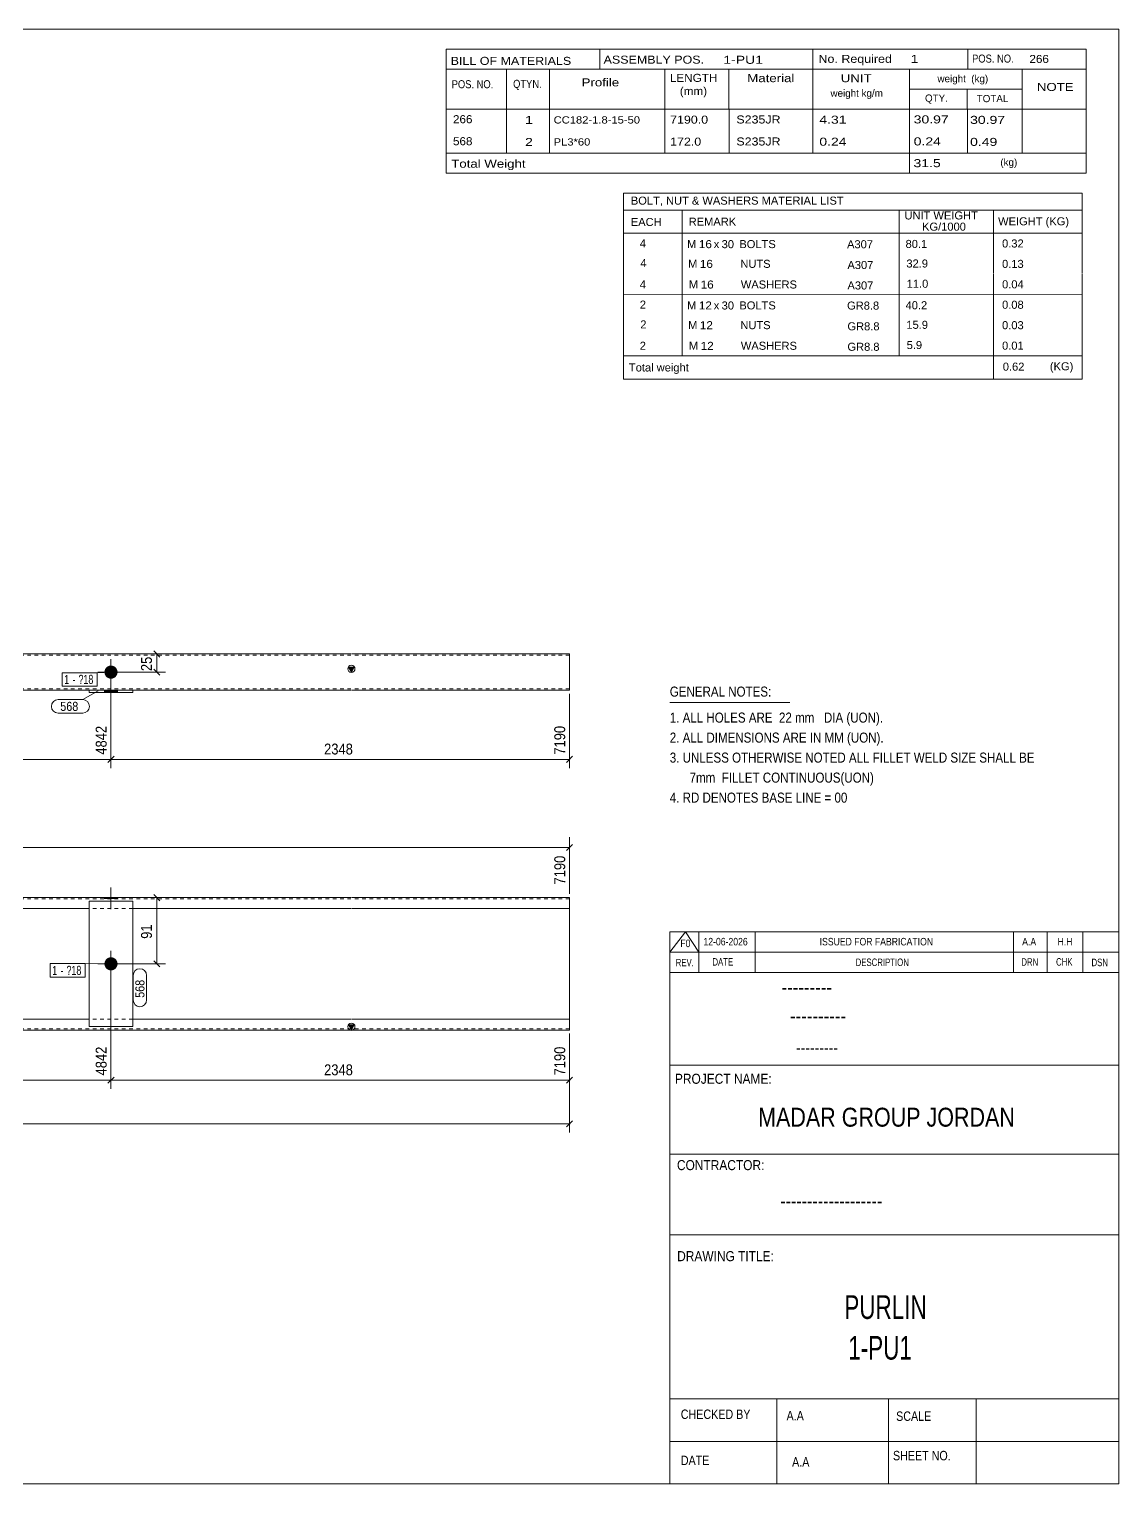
# Model space of a CAD drawing. Header units: millimetres. Extents: x 2 to 579, y 1 to 405.
# Drawn here: x 279.3 to 579, y 5 to 405 of the extents above; entities that cross this region are included whole.
import ezdxf

# ---------------------------------------------------------------- set-up
doc = ezdxf.new("R2010")
doc.units = ezdxf.units.MM
doc.linetypes.add('XKITLINE00', pattern=[0])
doc.linetypes.add('XKITLINE01', pattern=[4, 1, -1, 1, -1])
for name, color, linetype, lineweight in [('Bolt', 3, 'Continuous', 0), ('BoltMark', 7, 'Continuous', 0), ('Dimensions', 7, 'Continuous', 0), ('DrawingSheet', 5, 'Continuous', 0), ('OtherObjectType', 7, 'Continuous', 0), ('Part', 2, 'Continuous', 0), ('PartMark', 7, 'Continuous', 0)]:
    doc.layers.add(name, color=color, linetype=linetype, lineweight=lineweight)
doc.styles.add('@ARIAL_UNICODE_MS_BOLD', font='ARIAL.TTF')
doc.styles.add('ARIAL', font='ARIAL.TTF')
doc.styles.add('ARIAL_NARROW', font='ARIALN.TTF')
doc.styles.add('COMIC_SANS_MS_BOLD', font='COMICBD.TTF')
doc.styles.add('SWIS721_EX_BT', font='ARIAL.TTF')
doc.styles.add('SWISSE', font='ARIAL.TTF')

# ---------------------------------------------------------------- blocks, each defined once
blk = doc.blocks.new('*A1')
at = {"layer": 'Bolt'}
blk.add_hatch(color=3, dxfattribs=at).paths.add_polyline_path([(300.04, 165.84), (300.04, 166.2), (303.64, 166.2), (303.64, 165.84)], flags=17)
at = {"layer": 'Bolt', "color": 3, "linetype": 'XKITLINE00', "lineweight": 0}
for p, q in [((301.84, 169.02), (301.84, 163.02)), ((300.04, 166.2), (300.04, 165.84)), ((303.64, 166.2), (303.64, 165.84))]:
    blk.add_line(p, q, dxfattribs=at)
blk = doc.blocks.new('*A5')
at = {"layer": 'Bolt'}
blk.add_hatch(color=3, dxfattribs=at).paths.add_polyline_path([(303.64, 147.96), (303.64, 147.91), (303.64, 147.87), (303.64, 147.82), (303.63, 147.78), (303.62, 147.74), (303.62, 147.69), (303.61, 147.65), (303.6, 147.61), (303.59, 147.56), (303.58, 147.52), (303.57, 147.48), (303.55, 147.44), (303.54, 147.39), (303.52, 147.35), (303.51, 147.31), (303.49, 147.27), (303.47, 147.23), (303.45, 147.19), (303.43, 147.15), (303.41, 147.11), (303.39, 147.07), (303.36, 147.04), (303.34, 147), (303.32, 146.96), (303.29, 146.93), (303.26, 146.89), (303.24, 146.86), (303.21, 146.82), (303.18, 146.79), (303.15, 146.76), (303.12, 146.73), (303.09, 146.7), (303.05, 146.67), (303.02, 146.64), (302.99, 146.61), (302.95, 146.58), (302.92, 146.55), (302.88, 146.53), (302.84, 146.5), (302.81, 146.48), (302.77, 146.46), (302.73, 146.43), (302.69, 146.41), (302.65, 146.39), (302.61, 146.37), (302.57, 146.35), (302.53, 146.34), (302.49, 146.32), (302.45, 146.31), (302.41, 146.29), (302.37, 146.28), (302.32, 146.27), (302.28, 146.25), (302.24, 146.24), (302.2, 146.23), (302.15, 146.23), (302.11, 146.22), (302.06, 146.21), (302.02, 146.21), (301.98, 146.2), (301.93, 146.2), (301.89, 146.2), (301.84, 146.2), (301.8, 146.2), (301.76, 146.2), (301.71, 146.2), (301.67, 146.21), (301.62, 146.21), (301.58, 146.22), (301.54, 146.23), (301.49, 146.23), (301.45, 146.24), (301.41, 146.25), (301.36, 146.27), (301.32, 146.28), (301.28, 146.29), (301.24, 146.31), (301.2, 146.32), (301.16, 146.34), (301.11, 146.35), (301.07, 146.37), (301.03, 146.39), (301, 146.41), (300.96, 146.43), (300.92, 146.46), (300.88, 146.48), (300.84, 146.5), (300.81, 146.53), (300.77, 146.55), (300.74, 146.58), (300.7, 146.61), (300.67, 146.64), (300.64, 146.67), (300.6, 146.7), (300.57, 146.73), (300.54, 146.76), (300.51, 146.79), (300.48, 146.82), (300.45, 146.86), (300.42, 146.89), (300.4, 146.93), (300.37, 146.96), (300.35, 147), (300.32, 147.04), (300.3, 147.07), (300.28, 147.11), (300.26, 147.15), (300.24, 147.19), (300.22, 147.23), (300.2, 147.27), (300.18, 147.31), (300.16, 147.35), (300.15, 147.39), (300.13, 147.44), (300.12, 147.48), (300.11, 147.52), (300.1, 147.56), (300.09, 147.61), (300.08, 147.65), (300.07, 147.69), (300.06, 147.74), (300.06, 147.78), (300.05, 147.82), (300.05, 147.87), (300.05, 147.91), (300.04, 147.96), (300.04, 148), (300.04, 148.04), (300.05, 148.09), (300.05, 148.13), (300.05, 148.18), (300.06, 148.22), (300.06, 148.26), (300.07, 148.31), (300.08, 148.35), (300.09, 148.39), (300.1, 148.44), (300.11, 148.48), (300.12, 148.52), (300.13, 148.56), (300.15, 148.61), (300.16, 148.65), (300.18, 148.69), (300.2, 148.73), (300.22, 148.77), (300.24, 148.81), (300.26, 148.85), (300.28, 148.89), (300.3, 148.93), (300.32, 148.96), (300.35, 149), (300.37, 149.04), (300.4, 149.07), (300.42, 149.11), (300.45, 149.14), (300.48, 149.18), (300.51, 149.21), (300.54, 149.24), (300.57, 149.27), (300.6, 149.3), (300.64, 149.33), (300.67, 149.36), (300.7, 149.39), (300.74, 149.42), (300.77, 149.45), (300.81, 149.47), (300.84, 149.5), (300.88, 149.52), (300.92, 149.54), (300.96, 149.57), (301, 149.59), (301.03, 149.61), (301.07, 149.63), (301.11, 149.65), (301.16, 149.66), (301.2, 149.68), (301.24, 149.69), (301.28, 149.71), (301.32, 149.72), (301.36, 149.73), (301.41, 149.75), (301.45, 149.76), (301.49, 149.77), (301.54, 149.77), (301.58, 149.78), (301.62, 149.79), (301.67, 149.79), (301.71, 149.8), (301.76, 149.8), (301.8, 149.8), (301.84, 149.8), (301.89, 149.8), (301.93, 149.8), (301.98, 149.8), (302.02, 149.79), (302.06, 149.79), (302.11, 149.78), (302.15, 149.77), (302.2, 149.77), (302.24, 149.76), (302.28, 149.75), (302.32, 149.73), (302.37, 149.72), (302.41, 149.71), (302.45, 149.69), (302.49, 149.68), (302.53, 149.66), (302.57, 149.65), (302.61, 149.63), (302.65, 149.61), (302.69, 149.59), (302.73, 149.57), (302.77, 149.54), (302.81, 149.52), (302.84, 149.5), (302.88, 149.47), (302.92, 149.45), (302.95, 149.42), (302.99, 149.39), (303.02, 149.36), (303.05, 149.33), (303.09, 149.3), (303.12, 149.27), (303.15, 149.24), (303.18, 149.21), (303.21, 149.18), (303.24, 149.14), (303.26, 149.11), (303.29, 149.07), (303.32, 149.04), (303.34, 149), (303.36, 148.96), (303.39, 148.93), (303.41, 148.89), (303.43, 148.85), (303.45, 148.81), (303.47, 148.77), (303.49, 148.73), (303.51, 148.69), (303.52, 148.65), (303.54, 148.61), (303.55, 148.56), (303.57, 148.52), (303.58, 148.48), (303.59, 148.44), (303.6, 148.39), (303.61, 148.35), (303.62, 148.31), (303.62, 148.26), (303.63, 148.22), (303.64, 148.18), (303.64, 148.13), (303.64, 148.09), (303.64, 148.04), (303.64, 148)], flags=17)
at = {"layer": 'Bolt', "color": 3, "linetype": 'XKITLINE00', "lineweight": 0}
for p, q in [((305.44, 148), (298.24, 148)), ((301.84, 151.6), (301.84, 144.4))]:
    blk.add_line(p, q, dxfattribs=at)
blk = doc.blocks.new('*A6')
at = {"layer": 'Part'}
blk.add_hatch(color=2, dxfattribs=at).paths.add_polyline_path([(367.14, 131.2), (368.74, 131.2), (367.94, 129.8)], flags=17)
at = {"layer": 'Part', "color": 2, "linetype": 'XKITLINE00', "lineweight": 0}
for p, q in [((34.45, 129.8), (34.45, 166.2)), ((103.64, 166.2), (34.45, 166.2)), ((235.74, 166.2), (103.74, 166.2)), ((367.84, 166.2), (235.84, 166.2)), ((427.94, 166.2), (367.94, 166.2)), ((427.94, 129.8), (427.94, 166.2)), ((103.64, 163.2), (34.45, 163.2)), ((163.74, 163.2), (103.74, 163.2)), ((235.74, 163.2), (175.74, 163.2)), ((295.84, 163.2), (235.84, 163.2)), ((367.84, 163.2), (307.84, 163.2)), ((427.94, 163.2), (367.94, 163.2)), ((103.64, 132.8), (34.45, 132.8)), ((163.74, 132.8), (103.74, 132.8)), ((235.74, 132.8), (175.74, 132.8)), ((295.84, 132.8), (235.84, 132.8)), ((367.84, 132.8), (307.84, 132.8)), ((427.94, 132.8), (367.94, 132.8)), ((103.64, 129.8), (34.45, 129.8)), ((235.74, 129.8), (103.74, 129.8)), ((367.84, 129.8), (235.84, 129.8)), ((367.94, 129.8), (367.14, 131.2)), ((367.14, 131.2), (368.74, 131.2)), ((368.74, 131.2), (367.94, 129.8)), ((427.94, 129.8), (367.94, 129.8))]:
    blk.add_line(p, q, dxfattribs=at)
at = {"layer": 'Part', "color": 7, "linetype": 'XKITLINE01', "lineweight": 0}
for p, q in [((103.64, 165.84), (34.45, 165.84)), ((235.74, 165.84), (103.74, 165.84)), ((367.84, 165.84), (235.84, 165.84)), ((427.94, 165.84), (367.94, 165.84)), ((175.74, 163.2), (163.74, 163.2)), ((307.84, 163.2), (295.84, 163.2)), ((175.74, 132.8), (163.74, 132.8)), ((307.84, 132.8), (295.84, 132.8)), ((103.64, 130.16), (34.45, 130.16)), ((235.74, 130.16), (103.74, 130.16)), ((367.84, 130.16), (235.84, 130.16)), ((427.94, 130.16), (367.94, 130.16))]:
    blk.add_line(p, q, dxfattribs=at)
at = {"layer": 'Part', "color": 2, "linetype": 'XKITLINE00', "lineweight": 0}
blk.add_circle((367.94, 130.7), 1, dxfattribs=at)
blk = doc.blocks.new('*A8')
at = {"layer": 'Part', "color": 2, "linetype": 'XKITLINE00', "lineweight": 0}
for p, q in [((295.84, 165.2), (295.84, 130.8)), ((307.84, 165.2), (295.84, 165.2)), ((307.84, 130.8), (307.84, 165.2)), ((295.84, 130.8), (307.84, 130.8))]:
    blk.add_line(p, q, dxfattribs=at)
blk = doc.blocks.new('*A9')
at = {"layer": 'Bolt'}
blk.add_hatch(color=3, dxfattribs=at).paths.add_polyline_path([(300.04, 228.24), (300.05, 228.29), (300.05, 228.33), (300.05, 228.38), (300.06, 228.42), (300.06, 228.46), (300.07, 228.51), (300.08, 228.55), (300.09, 228.59), (300.1, 228.64), (300.11, 228.68), (300.12, 228.72), (300.13, 228.76), (300.15, 228.81), (300.16, 228.85), (300.18, 228.89), (300.2, 228.93), (300.22, 228.97), (300.24, 229.01), (300.26, 229.05), (300.28, 229.09), (300.3, 229.13), (300.32, 229.16), (300.35, 229.2), (300.37, 229.24), (300.4, 229.27), (300.42, 229.31), (300.45, 229.34), (300.48, 229.38), (300.51, 229.41), (300.54, 229.44), (300.57, 229.47), (300.6, 229.5), (300.64, 229.53), (300.67, 229.56), (300.7, 229.59), (300.74, 229.62), (300.77, 229.65), (300.81, 229.67), (300.84, 229.7), (300.88, 229.72), (300.92, 229.74), (300.96, 229.77), (301, 229.79), (301.03, 229.81), (301.07, 229.83), (301.11, 229.85), (301.16, 229.86), (301.2, 229.88), (301.24, 229.9), (301.28, 229.91), (301.32, 229.92), (301.36, 229.94), (301.41, 229.95), (301.45, 229.96), (301.49, 229.97), (301.54, 229.97), (301.58, 229.98), (301.62, 229.99), (301.67, 229.99), (301.71, 230), (301.76, 230), (301.8, 230), (301.84, 230), (301.89, 230), (301.93, 230), (301.98, 230), (302.02, 229.99), (302.06, 229.99), (302.11, 229.98), (302.15, 229.97), (302.2, 229.97), (302.24, 229.96), (302.28, 229.95), (302.32, 229.94), (302.37, 229.92), (302.41, 229.91), (302.45, 229.9), (302.49, 229.88), (302.53, 229.86), (302.57, 229.85), (302.61, 229.83), (302.65, 229.81), (302.69, 229.79), (302.73, 229.77), (302.77, 229.74), (302.81, 229.72), (302.84, 229.7), (302.88, 229.67), (302.92, 229.65), (302.95, 229.62), (302.99, 229.59), (303.02, 229.56), (303.05, 229.53), (303.09, 229.5), (303.12, 229.47), (303.15, 229.44), (303.18, 229.41), (303.21, 229.38), (303.24, 229.34), (303.26, 229.31), (303.29, 229.27), (303.32, 229.24), (303.34, 229.2), (303.36, 229.16), (303.39, 229.13), (303.41, 229.09), (303.43, 229.05), (303.45, 229.01), (303.47, 228.97), (303.49, 228.93), (303.51, 228.89), (303.52, 228.85), (303.54, 228.81), (303.55, 228.76), (303.57, 228.72), (303.58, 228.68), (303.59, 228.64), (303.6, 228.59), (303.61, 228.55), (303.62, 228.51), (303.62, 228.46), (303.63, 228.42), (303.64, 228.38), (303.64, 228.33), (303.64, 228.29), (303.64, 228.24), (303.64, 228.2), (303.64, 228.16), (303.64, 228.11), (303.64, 228.07), (303.64, 228.02), (303.63, 227.98), (303.62, 227.94), (303.62, 227.89), (303.61, 227.85), (303.6, 227.81), (303.59, 227.76), (303.58, 227.72), (303.57, 227.68), (303.55, 227.64), (303.54, 227.59), (303.52, 227.55), (303.51, 227.51), (303.49, 227.47), (303.47, 227.43), (303.45, 227.39), (303.43, 227.35), (303.41, 227.31), (303.39, 227.27), (303.36, 227.24), (303.34, 227.2), (303.32, 227.16), (303.29, 227.13), (303.26, 227.09), (303.24, 227.06), (303.21, 227.02), (303.18, 226.99), (303.15, 226.96), (303.12, 226.93), (303.09, 226.9), (303.05, 226.87), (303.02, 226.84), (302.99, 226.81), (302.95, 226.78), (302.92, 226.75), (302.88, 226.73), (302.84, 226.7), (302.81, 226.68), (302.77, 226.66), (302.73, 226.63), (302.69, 226.61), (302.65, 226.59), (302.61, 226.57), (302.57, 226.55), (302.53, 226.54), (302.49, 226.52), (302.45, 226.51), (302.41, 226.49), (302.37, 226.48), (302.32, 226.47), (302.28, 226.45), (302.24, 226.44), (302.2, 226.43), (302.15, 226.43), (302.11, 226.42), (302.06, 226.41), (302.02, 226.41), (301.98, 226.41), (301.93, 226.4), (301.89, 226.4), (301.84, 226.4), (301.8, 226.4), (301.76, 226.4), (301.71, 226.41), (301.67, 226.41), (301.62, 226.41), (301.58, 226.42), (301.54, 226.43), (301.49, 226.43), (301.45, 226.44), (301.41, 226.45), (301.36, 226.47), (301.32, 226.48), (301.28, 226.49), (301.24, 226.51), (301.2, 226.52), (301.16, 226.54), (301.11, 226.55), (301.07, 226.57), (301.03, 226.59), (301, 226.61), (300.96, 226.63), (300.92, 226.66), (300.88, 226.68), (300.84, 226.7), (300.81, 226.73), (300.77, 226.75), (300.74, 226.78), (300.7, 226.81), (300.67, 226.84), (300.64, 226.87), (300.6, 226.9), (300.57, 226.93), (300.54, 226.96), (300.51, 226.99), (300.48, 227.02), (300.45, 227.06), (300.42, 227.09), (300.4, 227.13), (300.37, 227.16), (300.35, 227.2), (300.32, 227.24), (300.3, 227.27), (300.28, 227.31), (300.26, 227.35), (300.24, 227.39), (300.22, 227.43), (300.2, 227.47), (300.18, 227.51), (300.16, 227.55), (300.15, 227.59), (300.13, 227.64), (300.12, 227.68), (300.11, 227.72), (300.1, 227.76), (300.09, 227.81), (300.08, 227.85), (300.07, 227.89), (300.06, 227.94), (300.06, 227.98), (300.05, 228.02), (300.05, 228.07), (300.05, 228.11), (300.04, 228.16), (300.04, 228.2)], flags=17)
at = {"layer": 'Bolt', "color": 3, "linetype": 'XKITLINE00', "lineweight": 0}
for p, q in [((305.44, 228.2), (298.24, 228.2)), ((301.84, 224.6), (301.84, 231.8))]:
    blk.add_line(p, q, dxfattribs=at)
blk = doc.blocks.new('*A13')
at = {"layer": 'Bolt'}
blk.add_hatch(color=3, dxfattribs=at).paths.add_polyline_path([(300.04, 222.6), (300.04, 223.2), (303.64, 223.2), (303.64, 222.6)], flags=17)
at = {"layer": 'Bolt', "color": 3, "linetype": 'XKITLINE00', "lineweight": 0}
for p, q in [((301.84, 225.9), (301.84, 219.9)), ((300.04, 223.2), (300.04, 222.6)), ((303.64, 223.2), (303.64, 222.6))]:
    blk.add_line(p, q, dxfattribs=at)
blk = doc.blocks.new('*A14')
at = {"layer": 'Part'}
blk.add_hatch(color=2, dxfattribs=at).paths.add_polyline_path([(367.14, 229.6), (368.74, 229.6), (367.94, 228.2)], flags=17)
at = {"layer": 'Part', "color": 2, "linetype": 'XKITLINE00', "lineweight": 0}
for p, q in [((34.45, 223.2), (34.45, 233.2)), ((34.45, 233.2), (103.64, 233.2)), ((103.74, 233.2), (235.74, 233.2)), ((235.84, 233.2), (367.84, 233.2)), ((367.94, 233.2), (427.94, 233.2)), ((427.94, 233.2), (427.94, 223.2)), ((367.94, 228.2), (367.14, 229.6)), ((367.14, 229.6), (368.74, 229.6)), ((368.74, 229.6), (367.94, 228.2)), ((103.64, 223.2), (34.45, 223.2)), ((235.74, 223.2), (103.74, 223.2)), ((367.84, 223.2), (235.84, 223.2)), ((427.94, 223.2), (367.94, 223.2))]:
    blk.add_line(p, q, dxfattribs=at)
at = {"layer": 'Part', "color": 7, "linetype": 'XKITLINE01', "lineweight": 0}
for p, q in [((103.64, 232.84), (34.45, 232.84)), ((235.74, 232.84), (103.74, 232.84)), ((367.84, 232.84), (235.84, 232.84)), ((427.94, 232.84), (367.94, 232.84)), ((103.64, 223.56), (34.45, 223.56)), ((235.74, 223.56), (103.74, 223.56)), ((367.84, 223.56), (235.84, 223.56)), ((427.94, 223.56), (367.94, 223.56))]:
    blk.add_line(p, q, dxfattribs=at)
at = {"layer": 'Part', "color": 2, "linetype": 'XKITLINE00', "lineweight": 0}
blk.add_circle((367.94, 229.1), 1, dxfattribs=at)
blk = doc.blocks.new('*A16')
at = {"layer": 'Part', "color": 2, "linetype": 'XKITLINE00', "lineweight": 0}
for p, q in [((295.84, 222.6), (295.84, 223.2)), ((307.84, 222.6), (295.84, 222.6)), ((307.84, 223.2), (307.84, 222.6))]:
    blk.add_line(p, q, dxfattribs=at)
at = {"layer": 'Part', "color": 7, "linetype": 'XKITLINE01', "lineweight": 0}
blk.add_line((295.84, 223.2), (307.84, 223.2), dxfattribs=at)
blk = doc.blocks.new('*A17')
at = {"layer": 'DrawingSheet', "color": 5, "linetype": 'XKITLINE00', "lineweight": 0}
for p, q in [((579, 405), (5, 405)), ((5, 405), (5, 5)), ((579, 5), (579, 405)), ((5, 5), (579, 5))]:
    blk.add_line(p, q, dxfattribs=at)
at = {"layer": 'DrawingSheet', "color": 5, "style": 'ARIAL', "width": 0.85}
blk.add_text('Tekla structures', height=2, rotation=90, dxfattribs=at).set_placement((4.5, 5.5))
blk = doc.blocks.new('*A18')
at = {"layer": 'OtherObjectType', "color": 7, "linetype": 'XKITLINE00', "lineweight": 0}
for p, q in [((442.76, 359.9), (442.75, 348.9)), ((442.76, 359.9), (568.88, 359.9)), ((568.88, 359.9), (568.88, 348.9)), ((442.75, 355.25), (568.88, 355.25)), ((458.87, 355.26), (458.87, 348.9)), ((518.57, 355.26), (518.57, 348.9)), ((544.47, 355.24), (544.47, 348.9)), ((442.76, 348.87), (442.76, 343.37)), ((442.77, 348.9), (568.88, 348.9)), ((458.92, 348.9), (458.92, 343.28)), ((518.57, 348.9), (518.57, 343.28)), ((544.5, 348.9), (544.5, 343.4)), ((568.88, 348.9), (568.88, 343.4)), ((442.79, 343.28), (442.79, 337.67)), ((458.95, 343.28), (458.95, 337.66)), ((518.57, 343.28), (518.57, 337.66)), ((544.5, 343.28), (544.5, 337.78)), ((568.88, 343.28), (568.88, 337.78)), ((442.79, 337.65), (442.79, 332.08)), ((458.95, 337.66), (458.95, 332.04)), ((518.57, 337.66), (518.57, 332.04)), ((544.5, 337.66), (544.5, 332.05)), ((568.88, 337.66), (568.88, 332.05)), ((568.88, 332.05), (442.75, 332.08)), ((442.76, 332.01), (442.76, 326.51)), ((458.92, 332.04), (458.92, 326.42)), ((518.57, 332.04), (518.57, 326.42)), ((544.5, 332.04), (544.5, 326.54)), ((568.88, 332.04), (568.88, 326.54)), ((442.79, 326.42), (442.79, 320.81)), ((458.95, 326.42), (458.95, 320.81)), ((518.57, 326.42), (518.57, 320.81)), ((544.5, 326.42), (544.5, 320.92)), ((568.88, 326.42), (568.88, 320.92)), ((442.79, 320.79), (442.79, 315.22)), ((458.95, 320.8), (458.95, 315.19)), ((518.57, 320.81), (518.57, 315.19)), ((544.5, 320.8), (544.5, 315.2)), ((568.88, 320.8), (568.88, 315.19)), ((568.88, 315.19), (442.75, 315.22)), ((442.78, 315.19), (442.78, 308.78)), ((442.85, 315.18), (568.87, 315.19)), ((544.5, 315.15), (544.5, 308.74)), ((568.87, 315.16), (568.87, 308.74)), ((442.77, 308.74), (568.87, 308.74))]:
    blk.add_line(p, q, dxfattribs=at)
at = {"layer": 'OtherObjectType', "color": 7, "style": 'ARIAL_NARROW'}
for s, width, p in [('BOLT, NUT & WASHERS MATERIAL LIST', 1.211571, (444.79, 356.74)), ('EACH', 1.211571, (444.78, 350.87)), ('REMARK', 1.211571, (460.7, 350.96)), ('UNIT WEIGHT', 1.211571, (520.03, 352.67)), ('WEIGHT (KG)', 1.211571, (545.78, 351.05)), (' KG/1000', 1.211571, (524.02, 349.58)), ('4', 1.211571, (447.26, 345)), ('M', 1.211571, (460.26, 344.8)), ('16', 1.275, (463.5, 344.78)), ('x', 1.211571, (467.58, 344.78)), ('30', 1.211571, (469.76, 344.77)), ('BOLTS', 1.211571, (474.63, 344.79)), ('A307', 1.211571, (504.25, 344.74)), ('80.1', 1.211571, (520.34, 344.83)), ('0.32', 1.211571, (546.87, 344.96)), ('4', 1.211571, (447.4, 339.56)), ('M', 1.211571, (460.54, 339.36)), ('16', 1.275, (463.78, 339.34)), ('NUTS', 1.211571, (474.91, 339.36)), ('A307', 1.211571, (504.35, 339.04)), ('32.9', 1.211571, (520.56, 339.45)), ('0.13', 1.211571, (546.87, 339.34)), ('11.0', 1.211571, (520.64, 333.89)), ('4', 1.211571, (447.24, 333.69)), ('M', 1.211571, (460.76, 333.69)), ('16', 1.275, (464, 333.67)), ('WASHERS', 1.211571, (475.04, 333.68)), ('A307', 1.211571, (504.35, 333.42)), ('0.04', 1.211571, (546.87, 333.73)), ('2', 1.211571, (447.26, 328.15)), ('M', 1.211571, (460.26, 327.94)), ('12', 1.275, (463.5, 327.92)), ('x', 1.211571, (467.58, 327.92)), ('30', 1.211571, (469.76, 327.91)), ('BOLTS', 1.211571, (474.63, 327.93)), ('GR8.8', 1.211571, (504.25, 327.88)), ('40.2', 1.211571, (520.34, 327.97)), ('0.08', 1.211571, (546.87, 328.11)), ('2', 1.211571, (447.4, 322.7)), ('M', 1.211571, (460.54, 322.51)), ('12', 1.275, (463.78, 322.49)), ('NUTS', 1.211571, (474.91, 322.5)), ('GR8.8', 1.211571, (504.35, 322.18)), ('15.9', 1.211571, (520.56, 322.6)), ('0.03', 1.211571, (546.87, 322.49)), ('2', 1.211571, (447.24, 316.83)), ('M', 1.211571, (460.76, 316.83)), ('12', 1.275, (464, 316.81)), ('WASHERS', 1.211571, (475.04, 316.83)), ('GR8.8', 1.211571, (504.35, 316.56)), ('5.9', 1.211571, (520.64, 317.03)), ('0.01', 1.211571, (546.87, 316.87)), ('Total weight', 1.211571, (444.26, 310.86)), ('0.62', 1.211571, (547.07, 311.09)), ('(KG)', 1.211571, (560.02, 311.19))]:
    blk.add_text(s, height=2.2, dxfattribs=dict(at, width=width)).set_placement(p)
blk = doc.blocks.new('*A19')
at = {"layer": 'OtherObjectType', "color": 7, "linetype": 'XKITLINE00', "lineweight": 0}
blk.add_line((455.5, 219.82), (488.5, 219.82), dxfattribs=at)
at = {"layer": 'OtherObjectType', "color": 7, "style": 'ARIAL_NARROW', "width": 1.008832}
for s, p in [('GENERAL NOTES:', (455.5, 221.47)), ('1. ALL HOLES ARE  22 mm   DIA (UON).', (455.5, 214.32)), ('2. ALL DIMENSIONS ARE IN MM (UON).', (455.5, 208.82)), ('3. UNLESS OTHERWISE NOTED ALL FILLET WELD SIZE SHALL BE', (455.5, 203.32)), ('7mm  FILLET CONTINUOUS(UON)', (460.95, 197.82)), ('4. RD DENOTES BASE LINE = 00', (455.5, 192.32))]:
    blk.add_text(s, height=2.75, dxfattribs=at).set_placement(p)
blk = doc.blocks.new('*A20')
at = {"layer": 'OtherObjectType', "color": 7, "linetype": 'XKITLINE00', "lineweight": 0}
for p, q in [((455.5, 156.76), (579, 156.76)), ((455.5, 151.21), (459.82, 156.76)), ((455.5, 151.21), (455.5, 156.76)), ((459.82, 156.76), (463.53, 151.21)), ((463.53, 151.21), (463.53, 156.76)), ((478.97, 151.21), (478.97, 156.76)), ((549.98, 151.21), (549.98, 156.76)), ((559.24, 151.21), (559.24, 156.76)), ((569.12, 151.21), (569.12, 156.76)), ((579, 151.21), (579, 156.76)), ((455.5, 151.21), (579, 151.21)), ((455.5, 145.65), (455.5, 151.21)), ((459.21, 151.21), (579, 151.21)), ((463.53, 145.65), (463.53, 151.21)), ((478.97, 145.65), (478.97, 151.21)), ((549.98, 145.65), (549.98, 151.21)), ((559.24, 145.65), (559.24, 151.21)), ((569.12, 145.65), (569.12, 151.21)), ((579, 145.65), (579, 151.21))]:
    blk.add_line(p, q, dxfattribs=at)
at = {"layer": 'OtherObjectType', "color": 7, "style": 'ARIAL_NARROW'}
for s, height, width, p in [('F0', 2.058, 1.008832, (458.4, 152.59)), ('12-06-2026', 2.058, 1.008832, (464.76, 153.06)), ('ISSUED FOR FABRICATION', 2.0583, 1.008832, (496.71, 153.06)), ('A.A', 2.058, 1.008832, (552.4, 153.06)), ('H.H', 2.058, 1.008832, (562.13, 153.06)), ('REV.', 2.058, 0.907949, (457.13, 147.31)), ('DATE', 2.058, 0.907949, (467.23, 147.5)), ('DESCRIPTION', 2.0583, 0.907949, (506.61, 147.39)), ('DRN', 2.058, 0.907949, (552.17, 147.47)), ('CHK', 2.058, 0.907949, (561.72, 147.5)), ('DSN', 2.058, 0.907949, (571.47, 147.35))]:
    blk.add_text(s, height=height, dxfattribs=dict(at, width=width)).set_placement(p)
blk = doc.blocks.new('*A22')
at = {"layer": 'OtherObjectType', "color": 2, "linetype": 'XKITLINE00', "lineweight": 0}
for p, q in [((455.5, 145.65), (579, 145.65)), ((455.5, 5), (455.5, 145.64)), ((578.98, 145.64), (579, 5)), ((579, 120.14), (455.5, 120.14)), ((455.5, 95.63), (579, 95.63)), ((579, 73.49), (455.5, 73.49)), ((579, 28.4), (455.5, 28.4)), ((484.94, 28.4), (484.94, 5)), ((515.62, 5), (515.62, 28.4)), ((539.75, 5), (539.75, 28.4)), ((579, 16.7), (455.5, 16.7)), ((579, 5), (455.5, 5))]:
    blk.add_line(p, q, dxfattribs=at)
at = {"layer": 'OtherObjectType', "color": 4, "style": '@ARIAL_UNICODE_MS_BOLD', "width": 0.85}
blk.add_text('---------', height=3.9, dxfattribs=at).set_placement((486.23, 139.59))
at = {"layer": 'OtherObjectType', "color": 7, "style": 'ARIAL', "width": 0.85}
for s, height, p in [('----------', 3.9, (488.56, 131.77)), ('---------', 3.25, (490.21, 123.31))]:
    blk.add_text(s, height=height, dxfattribs=at).set_placement(p)
at = {"layer": 'OtherObjectType', "color": 3, "width": 0.85}
for s, style, p in [('PROJECT NAME:', 'SWIS721_EX_BT', (456.92, 115.01)), ('CONTRACTOR:', 'SWISSE', (457.47, 91.27)), ('DRAWING TITLE:', 'SWIS721_EX_BT', (457.53, 66.24))]:
    blk.add_text(s, height=2.7618, dxfattribs=dict(at, style=style)).set_placement(p)
at = {"layer": 'OtherObjectType', "color": 7, "width": 0.85}
for s, height, p in [('MADAR GROUP JORDAN', 5.2, (479.79, 103.23)), ('CHECKED BY', 2.592, (458.53, 22.86)), ('A.A', 2.592, (487.61, 22.45)), ('SCALE', 2.592, (517.74, 22.33)), ('DATE', 2.592, (458.54, 10.16)), ('A.A', 2.592, (489.14, 9.76)), ('SHEET NO.', 2.592, (516.87, 11.49))]:
    blk.add_text(s, height=height, dxfattribs=at).set_placement(p)
at = {"layer": 'OtherObjectType', "color": 1}
for s, height, style, width, p in [('-------------------', 3.9, 'COMIC_SANS_MS_BOLD', 0.85, (485.87, 80.86)), ('PURLIN', 6.5, 'ARIAL', 0.68, (503.5, 50.37)), ('1-PU1', 6.5, 'ARIAL', 0.68, (504.57, 39.17))]:
    blk.add_text(s, height=height, dxfattribs=dict(at, style=style, width=width)).set_placement(p)
blk = doc.blocks.new('*A23')
at = {"layer": 'OtherObjectType', "color": 7, "linetype": 'XKITLINE00', "lineweight": 0}
for p, q in [((393.98, 399.5), (569.98, 399.5)), ((393.98, 399.5), (393.98, 388.5)), ((436.26, 399.42), (436.26, 393.87)), ((494.85, 394), (494.85, 399.5)), ((537.43, 393.96), (537.43, 399.42)), ((569.98, 394), (569.98, 399.5)), ((393.98, 394), (569.98, 394)), ((410.64, 394), (410.64, 383)), ((422.4, 393.98), (422.4, 383.03)), ((454.12, 393.99), (454.13, 383)), ((471.78, 393.98), (471.78, 383)), ((494.85, 393.98), (494.85, 383)), ((521.43, 394), (521.43, 383)), ((552.42, 394), (552.42, 383)), ((569.98, 394), (569.98, 388.5)), ((393.98, 388.5), (393.98, 383)), ((521.45, 388.52), (552.45, 388.52)), ((537.28, 388.52), (537.28, 383)), ((569.98, 388.5), (569.98, 383)), ((393.98, 383), (569.98, 383)), ((393.98, 383), (393.98, 376.95)), ((410.63, 383), (410.63, 376.95)), ((422.44, 382.99), (422.44, 376.95)), ((454.12, 383), (454.11, 376.95)), ((471.79, 383), (471.79, 376.95)), ((494.87, 383), (494.87, 376.95)), ((521.44, 383), (521.44, 376.95)), ((537.33, 382.95), (537.33, 376.95)), ((552.43, 383), (552.43, 376.95)), ((569.98, 383), (569.98, 376.95)), ((393.98, 376.95), (393.98, 370.9)), ((410.63, 376.95), (410.63, 370.9)), ((422.44, 376.94), (422.44, 370.9)), ((454.12, 376.95), (454.11, 370.9)), ((471.79, 376.95), (471.79, 370.9)), ((494.87, 376.95), (494.87, 370.9)), ((521.44, 376.95), (521.44, 370.9)), ((537.33, 376.9), (537.33, 370.9)), ((552.43, 376.95), (552.43, 370.9)), ((569.98, 376.95), (569.98, 370.9)), ((393.98, 370.9), (569.98, 370.9)), ((393.98, 370.9), (393.98, 365.4)), ((521.44, 370.9), (521.44, 365.4)), ((569.98, 370.9), (569.98, 365.4)), ((393.98, 365.4), (569.98, 365.4))]:
    blk.add_line(p, q, dxfattribs=at)
at = {"layer": 'OtherObjectType', "color": 7, "style": 'ARIAL_NARROW'}
for s, height, width, p in [('BILL OF MATERIALS', 2.2, 1.36, (395.25, 395.16)), ('ASSEMBLY POS.', 2.2, 1.36, (437.3, 395.5)), ('1-PU1', 2.2, 1.525501, (470.23, 395.46)), ('No. Required', 2.2, 1.36, (496.39, 395.72)), ('1', 2.2, 1.525501, (521.75, 395.72)), ('POS. NO.', 2.2, 1.02, (538.63, 395.79)), ('266', 2.2, 1.270501, (554.4, 395.69)), ('LENGTH', 2.2, 1.275, (455.54, 390.49)), ('Material', 2.2, 1.445, (476.81, 390.41)), ('UNIT', 2.2, 1.445, (502.52, 390.4)), ('weight  (kg)', 1.98, 1.19, (529.11, 390.39)), ('POS. NO.', 2.2, 1.02, (395.53, 388.74)), ('QTYN.', 2.2, 1.02, (412.42, 388.84)), ('Profile', 2.2, 1.445, (431.26, 389.25)), ('(mm)', 2.2, 1.275, (458.26, 386.86)), ('weight kg/m', 1.98, 1.19, (499.69, 386.4)), ('NOTE', 2.2, 1.445, (556.44, 387.99)), ('QTY.', 1.98, 1.19, (525.68, 385.03)), ('TOTAL', 1.98, 1.19, (539.9, 384.91)), ('266', 2.2, 1.270501, (395.89, 379.12)), ('1', 2.2, 1.525501, (415.71, 378.91)), ('CC182-1.8-15-50', 1.98, 1.355501, (423.56, 379.04)), ('7190.0', 2.2, 1.355501, (455.59, 379.01)), ('S235JR', 2.2, 1.355501, (473.81, 379.05)), ('4.31', 2.2, 1.525501, (496.62, 378.99)), ('30.97', 2.2, 1.525501, (522.57, 379.07)), ('30.97', 2.2, 1.525501, (538.08, 378.94)), ('568', 2.2, 1.270501, (395.89, 373.07)), ('2', 2.2, 1.525501, (415.71, 372.86)), ('PL3*60', 1.98, 1.355501, (423.56, 372.99)), ('172.0', 2.2, 1.355501, (455.59, 372.96)), ('S235JR', 2.2, 1.355501, (473.81, 373)), ('0.24', 2.2, 1.525501, (496.62, 372.94)), ('0.24', 2.2, 1.525501, (522.57, 373.02)), ('0.49', 2.2, 1.525501, (538.08, 372.89)), ('Total Weight', 2.2, 1.445, (395.4, 366.89)), ('31.5', 2.2, 1.525501, (522.52, 367.04)), ('(kg)', 1.98, 1.19, (546.4, 367.41))]:
    blk.add_text(s, height=height, dxfattribs=dict(at, width=width)).set_placement(p)
blk = doc.blocks.new('*A25')
at = {"layer": 'Dimensions', "color": 7, "linetype": 'XKITLINE00', "lineweight": 0}
for p, q in [((34.45, 128.8), (34.45, 101.6)), ((427.94, 128.8), (427.94, 101.6)), ((35.3, 104.85), (33.6, 103.15)), ((34.45, 104), (427.94, 104)), ((428.79, 104.85), (427.1, 103.15))]:
    blk.add_line(p, q, dxfattribs=at)
at = {"layer": 'Dimensions', "color": 3}
for p in [(34.45, 104), (427.94, 104)]:
    blk.add_point(p, dxfattribs=at)
at = {"layer": 'Dimensions', "color": 3, "style": 'ARIAL', "width": 0.85}
blk.add_text('7190', height=3, dxfattribs=at).set_placement((226.75, 105.35))
blk = doc.blocks.new('*A27')
at = {"layer": 'Dimensions', "color": 7, "linetype": 'XKITLINE00', "lineweight": 0}
for p, q in [((42.3, 180.85), (40.6, 179.15)), ((41.45, 158), (41.45, 182.85)), ((41.45, 180), (427.94, 180)), ((428.79, 180.85), (427.1, 179.15)), ((427.94, 167.2), (427.94, 182.85))]:
    blk.add_line(p, q, dxfattribs=at)
at = {"layer": 'Dimensions', "color": 3}
for p in [(41.45, 180), (427.94, 180)]:
    blk.add_point(p, dxfattribs=at)
at = {"layer": 'Dimensions', "color": 3, "style": 'ARIAL', "width": 0.85}
blk.add_text('7155', height=3, dxfattribs=at).set_placement((230.25, 181.35))
blk.add_text('7190', height=3, rotation=90.0002, dxfattribs=at).set_placement((426.74, 169.8))
blk = doc.blocks.new('*A29')
at = {"layer": 'Dimensions', "color": 7, "linetype": 'XKITLINE00', "lineweight": 0}
for p, q in [((169.74, 147), (169.74, 113.6)), ((301.84, 147), (301.84, 113.6)), ((170.59, 116.85), (168.9, 115.15)), ((169.74, 116), (301.84, 116)), ((302.69, 116.85), (301, 115.15))]:
    blk.add_line(p, q, dxfattribs=at)
at = {"layer": 'Dimensions', "color": 3}
for p in [(169.74, 116), (301.84, 116)]:
    blk.add_point(p, dxfattribs=at)
at = {"layer": 'Dimensions', "color": 3, "style": 'ARIAL', "width": 0.85}
blk.add_text('4842', height=3, rotation=90.0002, dxfattribs=at).set_placement((300.64, 117.3))
blk.add_text('2423', height=3, dxfattribs=at).set_placement((231.34, 117.35))
blk = doc.blocks.new('*A30')
at = {"layer": 'Dimensions', "color": 7, "linetype": 'XKITLINE00', "lineweight": 0}
for p, q in [((301.84, 147), (301.84, 113.6)), ((427.94, 128.8), (427.94, 113.6)), ((302.69, 116.85), (301, 115.15)), ((301.84, 116), (427.94, 116)), ((428.79, 116.85), (427.1, 115.15))]:
    blk.add_line(p, q, dxfattribs=at)
at = {"layer": 'Dimensions', "color": 3}
for p in [(301.84, 116), (427.94, 116)]:
    blk.add_point(p, dxfattribs=at)
at = {"layer": 'Dimensions', "color": 3, "style": 'ARIAL', "width": 0.85}
blk.add_text('7190', height=3, rotation=90.0002, dxfattribs=at).set_placement((426.74, 117.3))
blk.add_text('2348', height=3, dxfattribs=at).set_placement((360.44, 117.35))
blk = doc.blocks.new('*A32')
at = {"layer": 'Dimensions', "color": 7, "linetype": 'XKITLINE00', "lineweight": 0}
for p, q in [((302.84, 166.2), (316.85, 166.2)), ((313.6, 167.05), (315.3, 165.35)), ((314.45, 148), (314.45, 166.2)), ((302.84, 148), (316.85, 148)), ((313.6, 148.85), (315.3, 147.15))]:
    blk.add_line(p, q, dxfattribs=at)
at = {"layer": 'Dimensions', "color": 3}
for p in [(314.45, 166.2), (314.45, 148)]:
    blk.add_point(p, dxfattribs=at)
at = {"layer": 'Dimensions', "color": 3, "style": 'ARIAL', "width": 0.85}
blk.add_text('91', height=3, rotation=90.0002, dxfattribs=at).set_placement((313.1, 154.87))
blk = doc.blocks.new('*A35')
at = {"layer": 'BoltMark', "color": 7, "linetype": 'XKITLINE00', "lineweight": 0}
for p, q in [((285.09, 148.04), (294.78, 148.04)), ((285.09, 144.34), (285.09, 148.04)), ((294.78, 144.34), (294.78, 148.04)), ((301.84, 148), (294.78, 148.04)), ((285.09, 144.34), (294.78, 144.34))]:
    blk.add_line(p, q, dxfattribs=at)
at = {"layer": 'BoltMark', "color": 3, "style": 'ARIAL_NARROW', "width": 0.85}
for s, p in [('1', (285.69, 144.94)), ('-', (287.96, 144.94)), ('?18', (289.62, 144.94))]:
    blk.add_text(s, height=2.5, dxfattribs=at).set_placement(p)
blk = doc.blocks.new('*A38')
at = {"layer": 'PartMark', "color": 7, "linetype": 'XKITLINE00', "lineweight": 0}
for p, q in [((307.94, 138.05), (307.94, 144.81)), ((311.64, 138.05), (311.64, 144.81))]:
    blk.add_line(p, q, dxfattribs=at)
for centre, start, end in [((309.79, 144.81), 0, 180), ((309.79, 138.05), 180, 0)]:
    blk.add_arc(centre, 1.85, start, end, dxfattribs=at)
at = {"layer": 'PartMark', "color": 3, "style": 'ARIAL', "width": 0.85}
blk.add_text('568', height=2.5, rotation=90.0002, dxfattribs=at).set_placement((311.04, 138.65))
blk = doc.blocks.new('*A43')
at = {"layer": 'Dimensions', "color": 7, "linetype": 'XKITLINE00', "lineweight": 0}
for p, q in [((302.84, 233.2), (316.85, 233.2)), ((313.6, 234.05), (315.3, 232.35)), ((314.45, 228.2), (314.45, 233.2)), ((302.84, 228.2), (316.85, 228.2)), ((313.6, 229.05), (315.3, 227.35))]:
    blk.add_line(p, q, dxfattribs=at)
at = {"layer": 'Dimensions', "color": 3}
for p in [(314.45, 233.2), (314.45, 228.2)]:
    blk.add_point(p, dxfattribs=at)
at = {"layer": 'Dimensions', "color": 3, "style": 'ARIAL', "width": 0.85}
blk.add_text('25', height=3, rotation=90.0002, dxfattribs=at).set_placement((313.1, 228.48))
blk = doc.blocks.new('*A45')
at = {"layer": 'Dimensions', "color": 7, "linetype": 'XKITLINE00', "lineweight": 0}
for p, q in [((169.74, 227.2), (169.74, 201.8)), ((301.84, 227.2), (301.84, 201.8)), ((170.59, 205.05), (168.9, 203.35)), ((169.74, 204.2), (301.84, 204.2)), ((302.69, 205.05), (301, 203.35))]:
    blk.add_line(p, q, dxfattribs=at)
at = {"layer": 'Dimensions', "color": 3}
for p in [(169.74, 204.2), (301.84, 204.2)]:
    blk.add_point(p, dxfattribs=at)
at = {"layer": 'Dimensions', "color": 3, "style": 'ARIAL', "width": 0.85}
blk.add_text('4842', height=3, rotation=90.0002, dxfattribs=at).set_placement((300.64, 205.5))
blk.add_text('2423', height=3, dxfattribs=at).set_placement((231.34, 205.55))
blk = doc.blocks.new('*A46')
at = {"layer": 'Dimensions', "color": 7, "linetype": 'XKITLINE00', "lineweight": 0}
for p, q in [((301.84, 227.2), (301.84, 201.8)), ((427.94, 222.2), (427.94, 201.8)), ((302.69, 205.05), (301, 203.35)), ((301.84, 204.2), (427.94, 204.2)), ((428.79, 205.05), (427.1, 203.35))]:
    blk.add_line(p, q, dxfattribs=at)
at = {"layer": 'Dimensions', "color": 3}
for p in [(301.84, 204.2), (427.94, 204.2)]:
    blk.add_point(p, dxfattribs=at)
at = {"layer": 'Dimensions', "color": 3, "style": 'ARIAL', "width": 0.85}
blk.add_text('7190', height=3, rotation=90.0002, dxfattribs=at).set_placement((426.74, 205.5))
blk.add_text('2348', height=3, dxfattribs=at).set_placement((360.44, 205.55))
blk = doc.blocks.new('*A48')
at = {"layer": 'BoltMark', "color": 7, "linetype": 'XKITLINE00', "lineweight": 0}
for p, q in [((288.39, 228.05), (298.08, 228.05)), ((288.39, 224.35), (288.39, 228.05)), ((301.84, 228.2), (298.08, 228.05)), ((298.08, 224.35), (298.08, 228.05)), ((288.39, 224.35), (298.08, 224.35))]:
    blk.add_line(p, q, dxfattribs=at)
at = {"layer": 'BoltMark', "color": 3, "style": 'ARIAL_NARROW', "width": 0.85}
for s, p in [('1', (288.99, 224.95)), ('-', (291.26, 224.95)), ('?18', (292.92, 224.95))]:
    blk.add_text(s, height=2.5, dxfattribs=at).set_placement(p)
blk = doc.blocks.new('*A49')
at = {"layer": 'PartMark', "color": 7, "linetype": 'XKITLINE00', "lineweight": 0}
for p, q in [((287.3, 220.63), (294.06, 220.63)), ((298.3, 223.02), (294.06, 220.63)), ((287.3, 216.93), (294.06, 216.93))]:
    blk.add_line(p, q, dxfattribs=at)
for centre, start, end in [((287.3, 218.78), 90, 270), ((294.06, 218.78), 270, 90)]:
    blk.add_arc(centre, 1.85, start, end, dxfattribs=at)
at = {"layer": 'PartMark', "color": 3, "style": 'ARIAL', "width": 0.85}
blk.add_text('568', height=2.5, dxfattribs=at).set_placement((287.9, 217.53))

msp = doc.modelspace()

# ---------------------------------------------------------------- block references
at = {"lineweight": 0}
for name in ['*A17', '*A23', '*A18', '*A43', '*A48', '*A9', '*A45', '*A13', '*A46', '*A19', '*A49', '*A16', '*A27', '*A1', '*A8', '*A32', '*A20', '*A35', '*A5', '*A29', '*A30', '*A38', '*A22', '*A25']:
    msp.add_blockref(name, (0, 0), dxfattribs=at)
at = {"layer": 'Part', "lineweight": 0}
for name in ['*A14', '*A6']:
    msp.add_blockref(name, (0, 0), dxfattribs=at)

doc.saveas('drawing.dxf')
